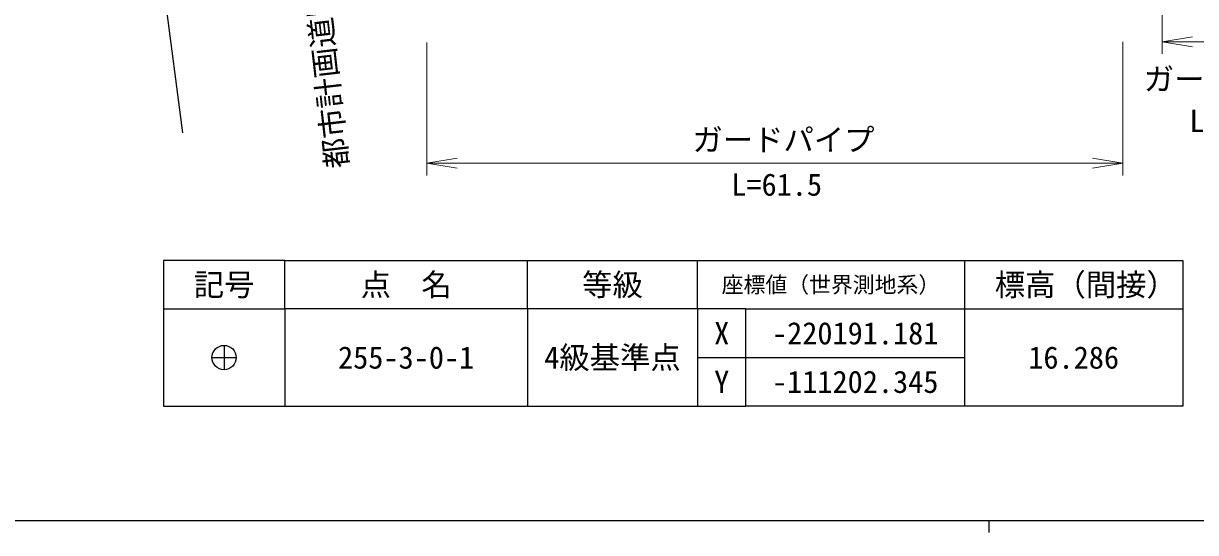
# Model space of a CAD drawing. Units: millimetres at full size, sheet at 1:1000; details may follow other scales. Extents: x 40000 to 680000, y 20000 to 380000.
# Drawn here: x 88460 to 185034, y 204000 to 245922 of the extents above; entities that cross this region are included whole.
import ezdxf
from ezdxf.enums import TextEntityAlignment as Align

# ---------------------------------------------------------------- set-up
doc = ezdxf.new("R2010")
doc.units = ezdxf.units.MM
doc.header["$LTSCALE"] = 1000
for name, color, linetype, lineweight in [('M-BGD', 7, 'Continuous', 25), ('M-BMK-OTRS', 5, 'Continuous', 25), ('M-BMK-SRVR', 3, 'Continuous', 25), ('M-STR-HTXT', 7, 'Continuous', 13), ('M-TTL-BAND', 7, 'Continuous', 25)]:
    doc.layers.add(name, color=color, linetype=linetype, lineweight=lineweight)
doc.styles.add('ＭＳ ゴシック', font='')
doc.styles.get('ＭＳ ゴシック').set_extended_font_data('MS Gothic')

# ---------------------------------------------------------------- blocks, each defined once
blk = doc.blocks.new('open_arrow')
at = {"color": 0, "linetype": 'Continuous', "lineweight": -2}
blk.add_lwpolyline([(7.5, 1.25), (0, 0), (7.5, -1.25)], dxfattribs=at)

msp = doc.modelspace()

# ---------------------------------------------------------------- linework, layer by layer
at = {"layer": 'M-BMK-OTRS'}
msp.add_line((88517, 335901), (101574, 236904), dxfattribs=at)
at = {"layer": 'M-BMK-SRVR'}
for p, q in [((109992, 226412), (99992, 226412)), ((99992, 226412), (99992, 222412)), ((109992, 222412), (109992, 226412)), ((109992, 226412), (129992, 226412)), ((129992, 222412), (129992, 226412)), ((129992, 226412), (143992, 226412)), ((143992, 222412), (143992, 226412)), ((143992, 226412), (165992, 226412)), ((165992, 226412), (165992, 222412)), ((165992, 226412), (183992, 226412)), ((183992, 226412), (183992, 222412)), ((99992, 222412), (109992, 222412)), ((99992, 222412), (99992, 214412)), ((129992, 222412), (109992, 222412)), ((109992, 222412), (109992, 214412)), ((143992, 222412), (129992, 222412)), ((129992, 222412), (129992, 214412)), ((147992, 222412), (143992, 222412)), ((143992, 222412), (143992, 218412)), ((147992, 218412), (147992, 222412)), ((147992, 222412), (165992, 222412)), ((165992, 222412), (165992, 218412)), ((165992, 222412), (183992, 222412)), ((183992, 222412), (183992, 214412)), ((104992, 219412), (104992, 217412)), ((103992, 218412), (105992, 218412)), ((143992, 218412), (147992, 218412)), ((143992, 218412), (143992, 214412)), ((147992, 214412), (147992, 218412)), ((147992, 218412), (165992, 218412)), ((165992, 218412), (165992, 214412)), ((99992, 214412), (109992, 214412)), ((109992, 214412), (129992, 214412)), ((129992, 214412), (143992, 214412)), ((143992, 214412), (147992, 214412)), ((165992, 214412), (147992, 214412)), ((183992, 214412), (165992, 214412))]:
    msp.add_line(p, q, dxfattribs=at)
msp.add_circle((104992, 218412), 1000, dxfattribs=at)
at = {"layer": 'M-STR-HTXT'}
for p, q in [((182285, 254412), (182285, 243412)), ((121710, 244345), (121710, 233412)), ((179048, 244412), (179048, 233412)), ((182285, 244412), (193926, 244412)), ((121710, 234412), (179048, 234412))]:
    msp.add_line(p, q, dxfattribs=at)
at = {"layer": 'M-TTL-BAND'}
for p, q in [((40000, 205000), (579000, 205000)), ((168000, 205000), (168000, 204000))]:
    msp.add_line(p, q, dxfattribs=at)

# ---------------------------------------------------------------- block references
at = {"layer": 'M-STR-HTXT', "xscale": 333, "yscale": 333}
for p in [(182285, 244412), (121710, 234412)]:
    msp.add_blockref('open_arrow', p, dxfattribs=at)
at = {"layer": 'M-STR-HTXT', "xscale": 333, "yscale": 333, "rotation": 180}
msp.add_blockref('open_arrow', (179048, 234412), dxfattribs=at)

# ---------------------------------------------------------------- texts
at = {"layer": 'M-BGD', "style": 'ＭＳ ゴシック'}
msp.add_text('都市計画道路勝谷形山線', height=1833, rotation=96.562, dxfattribs=at).set_placement((115785, 234167), align=Align.BOTTOM_LEFT)
at = {"layer": 'M-BMK-SRVR', "style": 'ＭＳ ゴシック'}
for s, height, p in [('記号', 1833, (104992, 224412)), ('点\u3000名', 1833, (119992, 224412)), ('等級', 1833, (136992, 224412)), ('座標値（世界測地系）', 1320, (154992, 224412)), ('標高（間接）', 1833, (175992, 224412)), ('X', 1833, (145992, 220412)), ('-220191.181', 1833, (156992, 220412)), ('255-3-0-1', 1833, (119992, 218412)), ('4級基準点', 1833, (136992, 218412)), ('16.286', 1833, (174992, 218412)), ('Y', 1833, (145992, 216412)), ('-111202.345', 1833, (156992, 216412))]:
    msp.add_text(s, height=height, dxfattribs=at).set_placement(p, align=Align.MIDDLE_CENTER)
at = {"layer": 'M-STR-HTXT', "style": 'ＭＳ ゴシック'}
for p in [(188265, 241342), (151081, 236345)]:
    msp.add_text('ガードパイプ', height=1833, dxfattribs=at).set_placement(p, align=Align.MIDDLE_CENTER)
for s, p in [('L=11.7', (188265, 236434)), ('L=61.5', (150523, 231185))]:
    msp.add_text(s, height=1833, dxfattribs=at).set_placement(p, align=Align.BOTTOM_CENTER)

doc.saveas('drawing.dxf')
